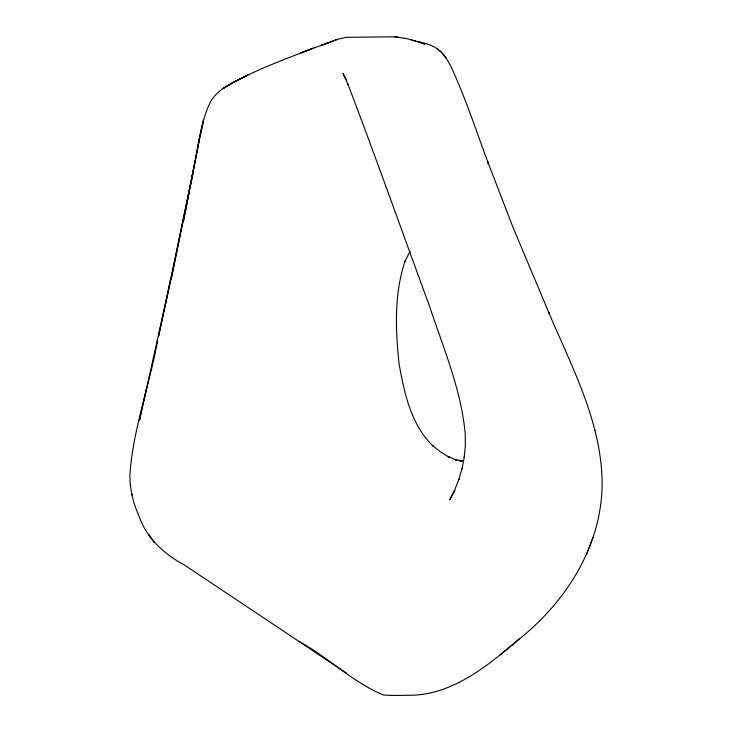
<?xml version="1.0" encoding="UTF-8"?>
<svg xmlns="http://www.w3.org/2000/svg" width="732" height="732" viewBox="0 0 732 732"><rect width="100%" height="100%" fill="white"/><g stroke="black" fill="none" stroke-linecap="round" stroke-linejoin="round"><path stroke-width="1.1" d="M461.947 469.084L464.317 456.814L464.216 457.299L465.342 445.349L465.223 433.783C461.123 389.241 443.235 347.572 429.272 305.5C402.133 231.651 375.845 157.481 347.828 83.96L348.386 85.269L343.024 73.383L345.047 77.217M146.803 387.31L139.373 420.708L170.949 278.828L158.579 336.244L192.983 173.008L171.352 278.142L192.864 172.212L183.531 220.881L199.25 139.977L192.699 172.834C198.647 149.008 199.525 123.132 210.962 101.016C213.936 96.002 218.2 92.104 222.803 88.645C251.085 71.279 282.698 60.143 313.488 48.147L300.925 52.823L337.489 39.327L346.071 37.314L394.74 36.792L407.193 38.723L415.52 41.001M157.645 340.362C149.639 385.48 132.849 429.382 129.866 475.324C129.93 489.04 133.023 502.637 138.604 515.154C146.18 537.764 163.758 553.95 184.29 564.921L346.392 673.074M462.057 468.517L458.744 479.863L458.946 479.277L454.691 490.001L449.576 499.965L454.856 490.559M298.894 641.351C328 657.116 352.668 682.343 383.394 694.961C393.285 695.83 403.24 695.199 413.15 695.226C454.828 693.387 489.186 664.519 519.491 638.844C566.751 601.027 602.143 544.873 602.134 482.91C601.594 422.09 571.866 367.19 548.762 312.509L549.329 313.808L513.169 227.789L487.613 161.479L488.564 164.114C476.367 131.495 465.662 98.216 450.976 66.603C447.508 60.344 444.04 53.646 438.02 49.447C430.453 43.398 420.47 42.612 411.476 40.031M586.478 554.7L592.92 537.389M410.039 251.314L404.851 261.589L405.208 260.766C394.063 293.514 395.417 329.492 399.022 363.484C404.293 392.855 410.899 425.146 433.527 446.447L432.493 445.504L440.481 451.873L449.347 457.29L448.002 456.585L456.832 460.135L455.139 459.733L462.45 460.849M499.8 655.131L519.491 638.844M329.061 42.474L320.662 45.668L337.489 39.327M463.695 460.62L459.641 460.959L461.581 460.803M394.74 36.792L398.153 37.149M417.762 41.541L424.789 44.213L418.548 41.843M437.242 48.806L441.076 52.018M446.31 58.386L442.284 53.207M345.55 78.15L346.575 80.026M594.796 429.538L594.951 430.224M130.305 484.547L130.442 485.389M131.733 493.826L131.916 495.006M203.423 120.807L198.958 140.956L203.56 120.24L203.423 120.807M231.038 83.613L222.803 88.645L233.279 82.295L247.91 75.103L231.038 83.613M154.315 542.549L148.797 534.671L154.315 542.549"/></g></svg>
